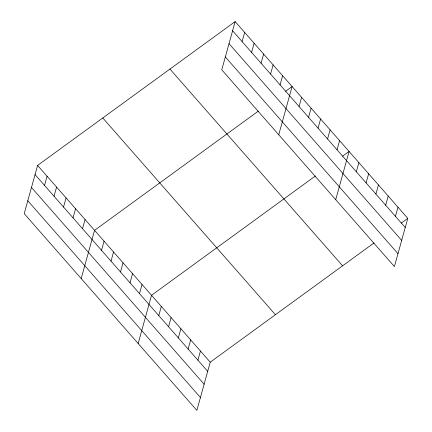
<?xml version="1.0" encoding="UTF-8"?>
<svg xmlns="http://www.w3.org/2000/svg" width="432" height="432" viewBox="0 0 432 432"><rect width="100%" height="100%" fill="white"/><g stroke="black" fill="none" stroke-linecap="round" stroke-linejoin="round"><path stroke-width="0.65" d="M235.143 21.6L221.767 69.827L394.411 266.576L407.781 218.354L235.143 21.6L37.589 165.424L24.219 213.646L196.857 410.4L210.233 362.173L374.101 242.876M44.545 185.404L47.088 176.245M54.043 196.225L56.581 187.061M63.536 207.047L66.074 197.883M73.03 217.868L75.573 208.705M82.528 228.69L85.066 219.526M81.189 278.575L94.565 230.348L258.433 111.051M101.52 250.333L104.058 241.169M111.013 261.155L113.551 251.991M120.506 271.976L123.05 262.813M130.005 282.798L132.543 273.634M139.498 293.62L142.042 284.456M138.159 343.505L151.535 295.277L315.403 175.981M158.776 315.592L161.32 306.428M242.093 41.585L244.636 32.422M168.561 326.738L171.099 317.574M251.591 52.407L254.129 43.243M178.346 337.889L180.884 328.725M261.085 63.229L263.628 54.065M188.125 349.04L190.669 339.876M270.583 74.05L273.121 64.886M197.91 360.185L200.448 351.027M280.076 84.872L282.62 75.708M278.737 134.757L292.113 86.53L285.595 91.276M299.068 106.515L301.606 97.351M308.561 117.331L311.105 108.173M318.06 128.153L320.598 118.994M327.553 138.974L330.097 129.816M337.046 149.796L339.59 140.638M335.713 199.681L349.083 151.459L342.565 156.2M356.324 171.769L358.868 162.605M366.109 182.92L368.653 173.756M375.894 194.065L378.432 184.907M385.679 205.216L388.217 196.052M395.458 216.367L398.002 207.203M401.263 223.101L407.781 218.354M232.6 30.764L405.243 227.513M229.025 43.654L401.668 240.408M225.342 56.938L397.985 253.687M169.949 69.061L342.592 265.815M102.784 117.958L275.427 314.712M37.589 165.424L210.233 362.173M35.051 174.582L207.695 371.336M31.477 187.477L204.12 384.226M27.794 200.756L200.432 397.51"/></g></svg>
